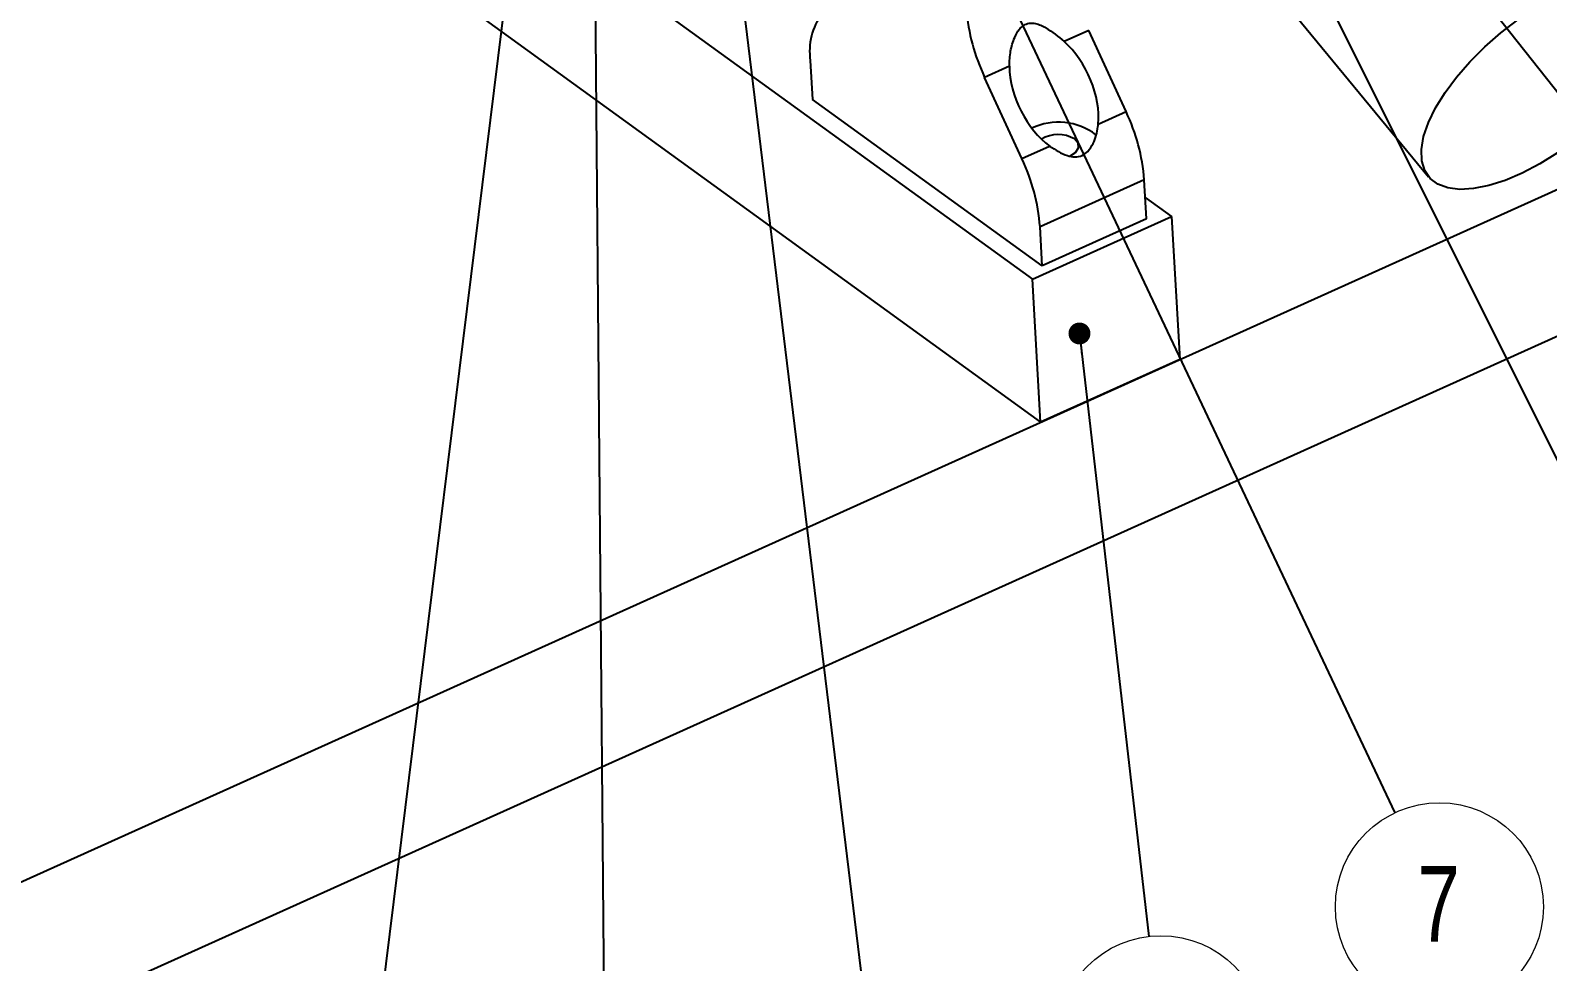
# Model space of a CAD drawing. Header units: millimetres. Extents: x 2 to 839, y 2 to 592.
# Drawn here: x 663.3 to 733.5, y 342.8 to 385.9 of the extents above; entities that cross this region are included whole.
import ezdxf

# ---------------------------------------------------------------- set-up
doc = ezdxf.new("R2010")
doc.units = ezdxf.units.MM
doc.styles.add('SLDTEXTSTYLE0', font='TXT', dxfattribs={"width": 0.75})
doc.dimstyles.new('SLDDIMSTYLE0', dxfattribs={"dimtxt": 0.18, "dimasz": 1.016, "dimexe": 0, "dimexo": 0.0625, "dimgap": 0, "dimtad": 0, "dimtih": 1, "dimtoh": 1, "dimdec": 0, "dimrnd": 1e-09, "dimzin": 0, "dimdsep": 46, "dimtxsty": 'Standard', "dimblk1": 'DOT', "dimblk2": 'DOT', "dimsah": 1, "dimcen": 0.09, "dimadec": 0, "dimazin": 0, "dimtfac": 1.016, "dimtdec": 0, "dimtofl": 0, "dimtmove": 0, "dimatfit": 3, "dimldrblk": 'DOT', "dimfxl": 1, "dimfrac": 2, "dimtolj": 1, "dimtzin": 0, "dimarcsym": 0})
doc.dimstyles.new('SLDDIMSTYLE1', dxfattribs={"dimtxt": 0.18, "dimasz": 3.302, "dimexe": 0, "dimexo": 0.0625, "dimgap": 0, "dimtad": 0, "dimtih": 1, "dimtoh": 1, "dimdec": 0, "dimrnd": 1e-09, "dimzin": 0, "dimdsep": 46, "dimtxsty": 'Standard', "dimsah": 1, "dimcen": 0.09, "dimadec": 0, "dimazin": 0, "dimtfac": 3.302, "dimtdec": 0, "dimtofl": 0, "dimtmove": 0, "dimatfit": 3, "dimfxl": 1, "dimfrac": 2, "dimtolj": 1, "dimtzin": 0, "dimarcsym": 0})

# ---------------------------------------------------------------- blocks, each defined once
blk = doc.blocks.new('SW_NOTE_73')
at = {"color": 0, "linetype": 'Continuous', "lineweight": 0}
blk.add_circle((2.059, -4.355), 4.817, dxfattribs=at)
at = {"color": 0, "linetype": 'Continuous', "lineweight": 0, "insert": (2.023, -2.467), "char_height": 3.5, "attachment_point": 2, "style": 'SLDTEXTSTYLE0'}
blk.add_mtext('7', dxfattribs=at)
blk = doc.blocks.new('_Dot')
at = {"color": 0, "linetype": 'ByBlock', "lineweight": -2}
blk.add_line((-0.5, 0), (-1, 0), dxfattribs=at)
at = {"color": 0, "linetype": 'ByBlock', "const_width": 0.5}
blk.add_lwpolyline([(-0.25, 0, 1), (0.25, 0, 1)], format="xyb", close=True, dxfattribs=at)
blk = doc.blocks.new('SW_NOTE_115')
at = {"color": 0, "linetype": 'Continuous', "lineweight": 0}
blk.add_circle((0.552, -4.786), 4.817, dxfattribs=at)
at = {"color": 0, "linetype": 'Continuous', "lineweight": 0, "insert": (0.482, -2.898), "char_height": 3.5, "attachment_point": 2, "style": 'SLDTEXTSTYLE0'}
blk.add_mtext('88', dxfattribs=at)

msp = doc.modelspace()

# ---------------------------------------------------------------- linework, layer by layer
at = {"color": 7, "linetype": 'Continuous', "lineweight": 25}
for p, q in [((631.142, 332.194), (792.183, 404.769)), ((631.52, 325.573), (792.561, 398.148)), ((680.33, 395.633), (709.675, 374.377)), ((719.811, 389.079), (728.02, 379.124)), ((681.452, 388.473), (710.052, 367.756)), ((712.288, 385.903), (711.142, 385.386)), ((714.01, 382.139), (712.288, 385.903)), ((699.382, 384.508), (699.485, 382.704)), ((708.602, 384.242), (707.457, 383.725)), ((709.179, 379.962), (707.457, 383.725)), ((710.125, 374.997), (699.485, 382.704)), ((712.72, 381.558), (714.01, 382.139)), ((709.179, 379.962), (710.469, 380.543)), ((714.853, 378.978), (710.022, 376.801)), ((714.956, 377.174), (714.853, 378.978)), ((714.9, 378.161), (716.116, 377.28)), ((709.675, 374.377), (716.116, 377.28)), ((710.125, 374.997), (710.022, 376.801)), ((714.956, 377.174), (710.125, 374.997)), ((716.116, 377.28), (716.494, 370.659)), ((710.052, 367.756), (709.675, 374.377)), ((716.494, 370.659), (710.052, 367.756))]:
    msp.add_line(p, q, dxfattribs=at)
at = {"color": 7, "linetype": 'Continuous', "lineweight": 25, "flags": 128}
for points in [[(727.791, 380.983), (728.011, 381.628), (728.343, 382.312), (728.78, 383.02), (729.312, 383.737), (729.929, 384.449), (730.617, 385.139), (731.361, 385.792), (732.146, 386.396), (732.955, 386.938), (733.77, 387.405)], [(733.985, 380.226), (733.17, 379.721), (732.358, 379.295), (731.565, 378.957), (730.808, 378.716), (730.104, 378.575), (729.467, 378.538), (728.911, 378.606), (728.448, 378.778), (728.088, 379.048), (727.838, 379.413), (727.704, 379.864), (727.688, 380.391), (727.791, 380.983)], [(711.403, 380.08), (711.406, 380.081), (711.669, 380.253), (711.802, 380.463), (711.785, 380.681), (711.62, 380.872)]]:
    msp.add_lwpolyline(points, dxfattribs=at)
at = {"color": 7, "linetype": 'Continuous', "lineweight": 25}
for centre, radius, start, end in [((702.266, 384.934), 2.916, 143.5302, 188.4), ((715.656, 387.606), 9.071, 184.54862, 205.3257), ((710.88, 378.78), 2.871, 52.87998, 115.5976), ((705.811, 378.259), 9.071, 4.54863, 25.32569), ((710.86, 379.579), 1.5, 59.56164, 121.11312), ((700.98, 376.082), 9.071, 4.54863, 25.32569)]:
    msp.add_arc(centre, radius, start, end, dxfattribs=at)
for start_param, end_param in [(3.910734, 5.370044), (0.903398, 2.362708)]:
    msp.add_ellipse((710.669, 383.074), major_axis=(-1.303, 2.825), ratio=0.567719, start_param=start_param, end_param=end_param, dxfattribs=at)
for points, knots in [([(708.602, 384.242), (708.613, 384.476), (708.632, 384.931), (708.801, 385.514), (709.023, 385.92), (709.26, 386.149), (709.524, 386.252), (709.884, 386.225), (710.438, 385.969), (710.866, 385.615), (711.142, 385.386)], [0, 0, 0, 0, 0.159925, 0.31, 0.408135, 0.47473, 0.541808, 0.618092, 0.753258, 1, 1, 1, 1]), ([(710.469, 380.543), (710.739, 380.369), (711.115, 380.125), (711.637, 380.023), (711.971, 380.084), (712.273, 380.309), (712.559, 380.756), (712.682, 381.212), (712.716, 381.518), (712.72, 381.558)], [0, 0, 0, 0, 0.279487, 0.389998, 0.501639, 0.598952, 0.731414, 0.965063, 1, 1, 1, 1])]:
    msp.add_open_spline(points, degree=3, knots=knots, dxfattribs=at)

# ---------------------------------------------------------------- block references
at = {"color": 7, "linetype": 'Continuous', "lineweight": 0}
for name, p in [('SW_NOTE_73', (726.462, 349.672)), ('SW_NOTE_115', (715.069, 343.949))]:
    msp.add_blockref(name, p, dxfattribs=at)

# ---------------------------------------------------------------- leaders
for points, dimstyle in [([(708.949, 424.473), (788.617, 378.153)], 'SLDDIMSTYLE1'), ([(713.01, 419.439), (776.016, 372.571)], 'SLDDIMSTYLE1'), ([(709.335, 415.268), (739.147, 355.661)], 'SLDDIMSTYLE0'), ([(698.083, 409.711), (726.462, 349.672)], 'SLDDIMSTYLE1'), ([(693.719, 408.136), (702.259, 337.91)], 'SLDDIMSTYLE1'), ([(686.947, 401.149), (677.632, 325.72)], 'SLDDIMSTYLE1'), ([(689.342, 395.589), (689.899, 331.791)], 'SLDDIMSTYLE1'), ([(727.657, 391.044), (751.211, 361.284)], 'SLDDIMSTYLE0'), ([(711.849, 371.866), (715.069, 343.949)], 'SLDDIMSTYLE0')]:
    msp.add_leader(points, dimstyle=dimstyle, dxfattribs=at)

doc.saveas('drawing.dxf')
